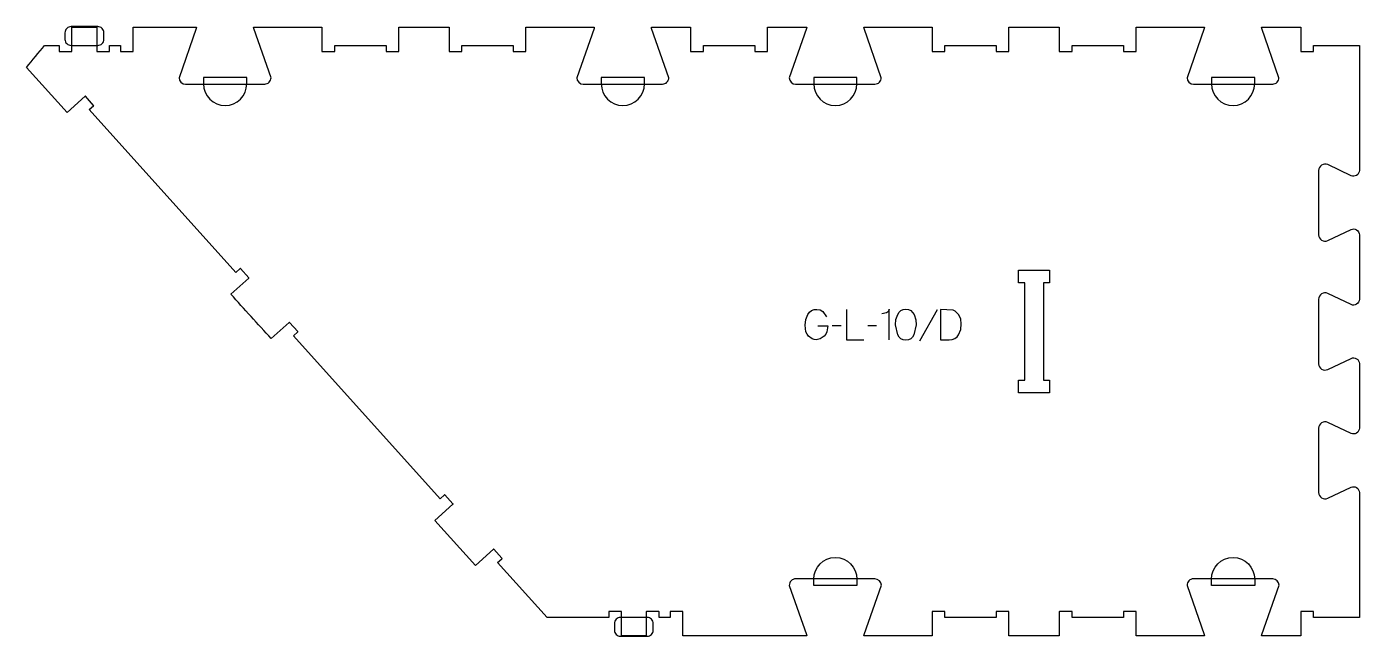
# Model space of a CAD drawing. Header units: millimetres. Extents: x -763 to 547, y -322 to 278.
import ezdxf

# ---------------------------------------------------------------- set-up
doc = ezdxf.new("R2010")
doc.units = ezdxf.units.MM
for name, color, linetype, true_color in [('1_ANYTOOL_1MMDEEP_LABELS_S', 2, 'Continuous', 0xffff00), ('3_ANYTOOL_CUTTHROUGH_INSID', 4, 'Continuous', 0x00ffff), ('4_ANYTOOL_CUTTHROUGH_OUTSI', 5, 'Continuous', 0x0000ff), ('5_ANYTOOL_HALF_MILL_9MM_IN', 3, 'Continuous', 0x00ff00)]:
    doc.layers.add(name, color=color, linetype=linetype, true_color=true_color)

msp = doc.modelspace()

# ---------------------------------------------------------------- linework, layer by layer
at = {"layer": '1_ANYTOOL_1MMDEEP_LABELS_S'}
for p, q in [((131.8, -0.4), (114.6, -31.2)), ((37.6, -16.1), (28.8, -16.2)), ((72.4, -16.1), (63.7, -16.2))]:
    msp.add_line(p, q, dxfattribs=at)
for points in [[(14.7, -16.2), (24.4, -16.2), (23.4, -22.1), (22.3, -24.5), (20.7, -26.4), (17, -29.1), (13, -30), (11, -29.8), (9.1, -29.1), (5.5, -26.5), (4, -24.5), (2.9, -22), (2, -15.5), (2.7, -10.1), (4.7, -5), (6.3, -2.8), (8.3, -1.2), (10.8, -0.3), (13.7, 0), (17, -0.5), (19.6, -2.2), (23.2, -7.4)], [(42.7, 0), (42.7, -30), (59.8, -30)], [(84.6, -30), (84.6, 0.1), (84.3, -1), (83.8, -2), (83, -2.8), (82, -3.3), (77.6, -4.3)]]:
    msp.add_lwpolyline(points, dxfattribs=at)
for points in [[(101.1, 0.3), (103.8, -0.1), (106, -1.2), (107.8, -3), (109.2, -5.1), (110.8, -10.2), (111.2, -15.3), (109.1, -25.2), (107.8, -27.4), (106, -29), (103.8, -29.9), (101.1, -30.2), (98.4, -29.9), (96.1, -29), (94.4, -27.4), (93.1, -25.2), (91, -15.3), (91.4, -10.1), (93.1, -5.1), (94.4, -2.9), (96.1, -1.2), (98.4, -0.1)], [(135.2, 0), (135.2, -30), (143.8, -29.9), (146.8, -29.5), (149.4, -28.6), (151.5, -27), (153, -24.9), (155, -19.7), (155.6, -14.3), (155, -9.7), (153.1, -5.4), (149.6, -1.7), (147.5, -0.7)]]:
    msp.add_lwpolyline(points, close=True, dxfattribs=at)
at = {"layer": '3_ANYTOOL_CUTTHROUGH_INSID'}
msp.add_lwpolyline([(212, 38.5), (242.5, 38.5), (242.5, 26), (236.5, 26), (236.5, -69.5), (242.5, -69.5), (242.5, -82), (212, -82), (212, -69.5), (218, -69.5), (218, 26), (212, 26)], close=True, dxfattribs=at)
at = {"layer": '4_ANYTOOL_CUTTHROUGH_OUTSI'}
msp.add_lwpolyline([(-596.4, 277.5), (-596.6, 276.1), (-613.5, 227.7), (-613.1, 225.4), (-611.7, 223.3), (-609.6, 221.9), (-607.3, 221.5), (-529.3, 221.5, 0.419618), (-523.1, 227.8), (-540, 276.1), (-540.2, 277.5), (-473, 277.5), (-473, 253.7, 0.414214), (-472.7, 253.5), (-460.7, 253.5, 0.414214), (-460.5, 253.7), (-460.5, 259.5), (-410, 259.5), (-410, 253.7, 0.414214), (-409.7, 253.5), (-397.7, 253.5, 0.414214), (-397.5, 253.7), (-397.5, 277.5), (-348, 277.5), (-348, 253.7, 0.414214), (-347.7, 253.5), (-335.7, 253.5, 0.414214), (-335.5, 253.7), (-335.5, 259.5), (-285, 259.5), (-285, 253.7, 0.414214), (-284.7, 253.5), (-272.7, 253.5, 0.414214), (-272.5, 253.7), (-272.5, 277.5), (-205.3, 277.5), (-205.5, 276.1), (-222.4, 227.7), (-222, 225.4), (-220.6, 223.3), (-218.5, 221.9), (-216.2, 221.5), (-138.2, 221.5, 0.419618), (-132, 227.8), (-148.9, 276.1), (-149.1, 277.5), (-110.5, 277.5), (-110.5, 253.7, 0.414214), (-110.2, 253.5), (-98.2, 253.5, 0.414214), (-98, 253.7), (-98, 259.5), (-47.5, 259.5), (-47.5, 253.7, 0.414214), (-47.2, 253.5), (-35.2, 253.5, 0.414214), (-35, 253.7), (-35, 277.5), (3.6, 277.5), (3.4, 276.1), (-13.5, 227.7), (-13.1, 225.4), (-11.7, 223.3), (-9.6, 221.9), (-7.3, 221.5), (70.7, 221.5, 0.419618), (76.9, 227.8), (60, 276.1), (59.8, 277.5), (127, 277.5), (127, 253.7, 0.414214), (127.3, 253.5), (139.3, 253.5, 0.414214), (139.5, 253.7), (139.5, 259.5), (190, 259.5), (190, 253.7, 0.414214), (190.3, 253.5), (202.3, 253.5, 0.414214), (202.5, 253.7), (202.5, 277.5), (252, 277.5), (252, 253.7, 0.414214), (252.3, 253.5), (264.3, 253.5, 0.414214), (264.5, 253.7), (264.5, 259.5), (315, 259.5), (315, 253.7, 0.414214), (315.3, 253.5), (327.3, 253.5, 0.414214), (327.5, 253.7), (327.5, 277.5), (394.7, 277.5), (394.5, 276.1), (377.6, 227.7), (378, 225.4), (379.4, 223.3), (381.5, 221.9), (383.8, 221.5), (461.8, 221.5, 0.419618), (468, 227.8), (451.1, 276.1), (450.9, 277.5), (489.5, 277.5), (489.5, 253.7, 0.414214), (489.8, 253.5), (501.8, 253.5, 0.414214), (502, 253.7), (502, 259.5), (547, 259.5), (547, 136.6, -0.551268), (538.8, 131.4), (515.9, 142.3, 0.551268), (507, 136.6), (507, 73.2, 0.551268), (515.9, 67.6), (538.8, 78.5, -0.551268), (547, 73.3), (547, 9.9, -0.551268), (538.8, 4.7), (515.9, 15.6, 0.551268), (507, 9.9), (507, -53.5, 0.551268), (515.9, -59.1), (538.8, -48.2, -0.551268), (547, -53.4), (547, -116.8, -0.551268), (538.8, -122), (515.9, -111.1, 0.551268), (507, -116.8), (507, -180.2, 0.551268), (515.9, -185.8), (538.8, -174.9, -0.551268), (547, -180.1), (547, -303), (502, -303), (502, -297.3, 0.414214), (501.8, -297), (489.8, -297, 0.414214), (489.5, -297.3), (489.5, -321), (450.9, -321), (451.1, -319.6), (468.1, -271.3), (467.6, -269), (466.2, -266.9), (464.1, -265.5), (461.8, -265), (383.8, -265, 0.419618), (377.6, -271.4), (394.5, -319.6), (394.7, -321), (327.5, -321), (327.5, -297.3, 0.414214), (327.3, -297), (315.3, -297, 0.414214), (315, -297.3), (315, -303), (264.5, -303), (264.5, -297.3, 0.414214), (264.3, -297), (252.3, -297, 0.414214), (252, -297.3), (252, -321), (202.5, -321), (202.5, -297.3, 0.414214), (202.3, -297), (190.3, -297, 0.414214), (190, -297.3), (190, -303), (139.5, -303), (139.5, -297.3, 0.414214), (139.3, -297), (127.3, -297, 0.414214), (127, -297.3), (127, -321), (59.8, -321), (60, -319.6), (77, -271.3), (76.5, -269), (75.1, -266.9), (73, -265.5), (70.7, -265), (-7.3, -265, 0.419618), (-13.5, -271.4), (3.4, -319.6), (3.6, -321), (-118.3, -321), (-118.3, -297.3, 0.414214), (-118.6, -297), (-130.6, -297, 0.414214), (-130.8, -297.3), (-130.8, -303), (-141.6, -303), (-141.6, -297.3, 0.414215), (-141.9, -297), (-153.9, -297, 0.414212), (-154.1, -297.3), (-154.1, -321), (-178.6, -321), (-178.6, -297.3, 0.414215), (-178.9, -297), (-190.9, -297, 0.414214), (-191.1, -297.3), (-191.1, -303), (-251.7, -303), (-300.3, -249), (-296, -245.2, 0.414214), (-296, -244.8), (-304.1, -235.9, 0.414214), (-304.4, -235.9), (-322.1, -251.8), (-361.9, -207.5), (-344.2, -191.7, 0.414214), (-344.2, -191.3), (-352.2, -182.4, 0.414214), (-352.6, -182.4), (-356.9, -186.2), (-501.1, -26.1), (-496.8, -22.2, 0.414214), (-496.8, -21.9), (-504.8, -12.9, 0.414214), (-505.1, -12.9), (-522.8, -28.8, -0.002847), (-562.6, 14.9), (-545, 30.8, 0.414214), (-544.9, 31.1), (-553, 40.1, 0.414214), (-553.3, 40.1), (-557.6, 36.2), (-701.8, 196.4), (-697.5, 200.2, 0.414214), (-697.5, 200.6), (-705.5, 209.5, 0.414214), (-705.9, 209.5), (-723.5, 193.6), (-763.4, 237.9, -0.00567), (-745.7, 259.5), (-731.4, 259.5), (-731.4, 253.7, 0.414215), (-731.1, 253.5), (-719.1, 253.5, 0.414212), (-718.9, 253.7), (-718.9, 277.5), (-694.4, 277.5), (-694.4, 253.7, 0.414215), (-694.1, 253.5), (-682.1, 253.5, 0.414214), (-681.9, 253.7), (-681.9, 259.5), (-671.1, 259.5), (-671.1, 253.7, 0.414214), (-670.8, 253.5), (-658.8, 253.5, 0.414212), (-658.6, 253.7), (-658.6, 277.5)], format="xyb", close=True, dxfattribs=at)
at = {"layer": '5_ANYTOOL_HALF_MILL_9MM_IN'}
for points in [[(-719.7, 278, 0.414214), (-725.7, 272), (-725.7, 265.5, 0.414214), (-719.7, 259.5), (-693.5, 259.5, 0.414214), (-687.5, 265.5), (-687.5, 272, 0.414214), (-693.5, 278)], [(-589.5, 221.7, 1), (-547, 221.7), (-547, 228), (-589.5, 228)], [(-198.4, 221.7, 1), (-155.9, 221.7), (-155.9, 228), (-198.4, 228)], [(10.5, 221.7, 1), (53, 221.7), (53, 228), (10.5, 228)], [(401.6, 221.7, 1), (444.1, 221.7), (444.1, 228), (401.6, 228)], [(10.5, -265.3, -1), (53, -265.3), (53, -271.5), (10.5, -271.5)], [(401.6, -265.3, -1), (444.1, -265.3), (444.1, -271.5), (401.6, -271.5)], [(-179.5, -303, 0.414214), (-185.5, -309), (-185.5, -315.5, 0.414214), (-179.5, -321.5), (-153.2, -321.5, 0.414214), (-147.2, -315.5), (-147.2, -309, 0.414214), (-153.2, -303)]]:
    msp.add_lwpolyline(points, format="xyb", close=True, dxfattribs=at)

doc.saveas('drawing.dxf')
